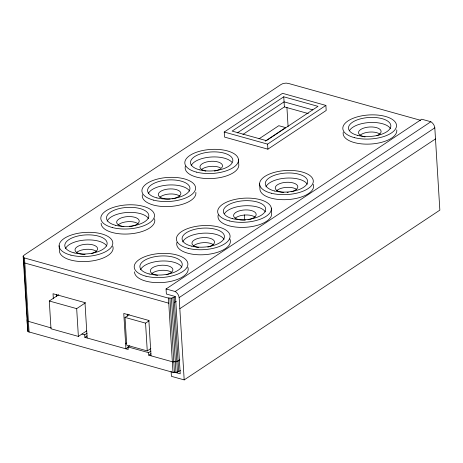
<?xml version="1.0" encoding="UTF-8"?>
<svg xmlns="http://www.w3.org/2000/svg" width="463" height="463" viewBox="0 0 463 463"><rect width="100%" height="100%" fill="white"/><g stroke="black" fill="none" stroke-linecap="round" stroke-linejoin="round"><path stroke-width="0.69" d="M175.095 296.858L171.455 298.189L167.201 297.802L24.51 257.978L23.619 257.457L23.15 256.132L24.51 254.847L281.029 84.509L283.206 83.462L286.203 83.103L288.924 83.572L420.676 120.334M224.231 132.03L282.528 93.318L325.883 105.414L326.189 110.466L267.892 149.179L224.538 137.083L224.231 132.03L267.585 144.126L325.883 105.414M283.761 96.802L232.125 131.093L266.352 140.642L317.988 106.351L283.761 96.802L284.38 106.907L242.953 134.415M237.241 132.95L284.074 101.854L312.82 109.876M258.991 138.854L278.801 125.699L285.648 127.609L265.235 141.163M86.668 330.9L78.374 336.41L50.994 328.771L49.298 300.996L58.772 294.705M49.298 300.996L76.679 308.636L85.562 302.733M81.968 334.066L84.706 334.83L87.09 333.25M84.706 334.83L84.862 337.359L87.113 335.86M173.706 372.009L180.229 373.826L175.5 296.569L166.373 294.022L166.067 288.97L421.729 119.205L430.856 121.752A6.366 4.503 56.4 0 1 434.815 127.817L439.85 210.133L184.187 379.897L171.408 376.332L171.102 371.28M150.845 348.535L147.257 350.913L126.723 345.184L125.027 317.41L129.212 314.632M166.067 288.97L175.193 291.516L430.856 121.752M184.187 379.897L179.152 297.587L434.815 127.817M174.476 302.501L176.281 301.303M125.027 317.41L145.561 323.139L149.15 320.755M125.623 343.766L126.735 343.025M179.829 308.694L435.492 138.923M84.862 337.359L128.205 349.455L128.048 346.932L129.837 345.745M128.714 346.966L125.93 348.813L123.771 313.463L148.872 320.465L151.031 355.815M128.048 346.932L148.594 352.656L150.979 351.076M148.594 352.656L148.75 355.179L150.973 353.703M148.75 355.179L172.346 361.771L176.808 361.539L179.864 359.884M23.15 256.132L27.716 331.062L28.185 331.699L172.994 372.374L177.462 372.154L180.524 370.493M176.808 361.539L178.058 361.082M175.344 361.823L172.352 361.765M284.38 106.907L308.341 113.585M24.817 263.025L168.764 303.184M51.254 327.983L27.508 321.09L23.619 257.457M286.91 107.283L288.09 126.573M267.585 144.126L267.892 149.179M271.295 208.107L271.607 213.154A26.877 12.032 -3.5 0 1 243.833 227.368A26.877 12.032 -3.5 0 1 218.264 214.873M259.621 183.823L259.934 188.869A26.877 12.032 -3.5 0 0 288.895 199.501A26.877 12.032 -3.5 0 0 313.26 184.367M244.342 214.867L244.649 219.896M238.439 159.313L238.752 164.365A26.877 12.032 -3.5 0 1 210.978 178.579A26.877 12.032 -3.5 0 1 185.408 166.078M174.169 297.454L178.712 371.691M172.913 297.912L177.462 372.154M171.455 298.189L175.998 372.437M169.921 298.27L174.458 372.512M168.457 298.131L172.994 372.374M145.561 323.139L147.257 350.913M127.284 314.134L127.418 316.298M87.142 337.996L84.984 302.646L53.037 293.733L53.343 298.78M76.679 308.636L78.374 336.41M59.131 245.708L59.438 250.755A26.877 12.032 -3.5 0 0 88.398 261.381A26.877 12.032 -3.5 0 0 112.769 246.252M56.561 294.399L56.694 296.557M24.51 257.978L29.076 332.22M28.185 331.699L27.537 321.096L27.039 319.765M27.109 320.477L27.716 331.062M175.193 291.516A6.366 4.503 56.4 0 1 179.152 297.587M65.462 248.706A21.217 9.503 -3.5 0 1 85.586 239.996A21.217 9.503 -3.5 0 1 106.785 246.084M349.617 130.369A21.217 9.503 -3.5 0 1 370.267 122.492A21.217 9.503 -3.5 0 1 390.483 128.627M396.75 129.9A26.877 12.032 -3.5 0 1 369.596 144.091A26.877 12.032 -3.5 0 1 343.257 132.175M265.959 186.821A21.217 9.503 -3.5 0 1 286.076 178.11A21.217 9.503 -3.5 0 1 307.282 184.199M191.161 165.719A21.217 9.503 -3.5 0 1 210.3 157.084A21.217 9.503 -3.5 0 1 231.899 162.281M224.474 213.628A21.217 9.503 -3.5 0 1 245.124 205.751A21.217 9.503 -3.5 0 1 265.34 211.886M107.156 221.181A21.217 9.503 -3.5 0 1 127.279 212.471A21.217 9.503 -3.5 0 1 148.478 218.559M154.463 218.727A26.877 12.032 -3.5 0 1 130.091 233.861A26.877 12.032 -3.5 0 1 101.131 223.23M148.258 193.725A21.217 9.503 -3.5 0 1 168.382 185.015A21.217 9.503 -3.5 0 1 189.581 191.103M195.849 192.371A26.877 12.032 -3.5 0 1 168.7 206.562A26.877 12.032 -3.5 0 1 142.361 194.651M140.555 269.773A21.217 9.503 -3.5 0 1 160.673 261.063A21.217 9.503 -3.5 0 1 181.872 267.151M187.856 267.319A26.877 12.032 -3.5 0 1 163.485 282.453A26.877 12.032 -3.5 0 1 134.53 271.822M182.74 241.917A21.217 9.503 -3.5 0 1 202.863 233.207A21.217 9.503 -3.5 0 1 224.063 239.296M229.816 238.925A26.877 12.032 -3.5 0 1 204.426 254.691A26.877 12.032 -3.5 0 1 176.988 242.276M198.494 247.502A11.315 5.07 -3.5 0 1 194.414 239.932A11.315 5.07 -3.5 0 1 212.193 239.134A11.315 5.07 -3.5 0 1 207.818 247.086M245.454 220.058A11.315 5.07 -3.5 0 1 234.457 213.57A11.315 5.07 -3.5 0 1 253.302 211.215A11.315 5.07 -3.5 0 1 248.07 219.728M201.399 169.666A11.315 5.07 -3.5 0 1 220.342 167.791M205.821 171.073A11.315 5.07 -3.5 0 1 202.568 163.526A11.315 5.07 -3.5 0 1 220.035 162.744A11.315 5.07 -3.5 0 1 216.47 170.598M215.81 170.772A11.315 5.07 -3.5 0 1 214.421 171.067M283.865 192.423A11.315 5.07 -3.5 0 1 276.857 185.212A11.315 5.07 -3.5 0 1 295.012 183.597A11.315 5.07 -3.5 0 1 291.1 191.78M288.27 192.29A11.315 5.07 -3.5 0 1 287.095 192.405M170.158 199.049A11.315 5.07 -3.5 0 1 159.26 192.458A11.315 5.07 -3.5 0 1 178.33 190.362A11.315 5.07 -3.5 0 1 172.057 198.841M276.695 190.675A11.315 5.07 -3.5 0 1 286.568 187.353A11.315 5.07 -3.5 0 1 296.737 189.483M159.758 197.319A11.315 5.07 -3.5 0 1 169.632 193.997A11.315 5.07 -3.5 0 1 179.8 196.127M235.048 218.328A11.315 5.07 -3.5 0 1 244.927 215.006A11.315 5.07 -3.5 0 1 255.096 217.13M123.876 226.592A11.315 5.07 -3.5 0 1 119.437 218.739A11.315 5.07 -3.5 0 1 137.847 218.727A11.315 5.07 -3.5 0 1 129.692 226.586M193.407 245.98A11.315 5.07 -3.5 0 1 203.286 242.658A11.315 5.07 -3.5 0 1 213.449 244.782M157.53 275.254A11.315 5.07 -3.5 0 1 152.477 267.77A11.315 5.07 -3.5 0 1 170.401 266.705A11.315 5.07 -3.5 0 1 166.176 274.738M85.099 254.418A11.315 5.07 -3.5 0 1 76.059 247.676A11.315 5.07 -3.5 0 1 94.105 245.257A11.315 5.07 -3.5 0 1 91.541 253.55M76.47 252.624A11.315 5.07 -3.5 0 1 86.349 249.302A11.315 5.07 -3.5 0 1 96.512 251.426M118.111 224.972A11.315 5.07 -3.5 0 1 127.991 221.65A11.315 5.07 -3.5 0 1 138.153 223.779M151.766 273.627A11.315 5.07 -3.5 0 1 161.639 270.311A11.315 5.07 -3.5 0 1 171.808 272.435M359.977 135.37A11.315 5.07 -3.5 0 1 369.856 132.048A11.315 5.07 -3.5 0 1 380.019 134.177M362.57 136.307A11.315 5.07 -3.5 0 1 361.638 128.957A11.315 5.07 -3.5 0 1 378.132 128.216A11.315 5.07 -3.5 0 1 376.905 135.665M365.064 136.898A11.315 5.07 -3.5 0 1 363.154 136.487M74.08 252.879A21.217 9.503 -3.5 0 0 107.098 244.076A21.217 9.503 -3.5 0 0 76.725 236.315A21.217 9.503 -3.5 0 0 74.08 252.879M70.908 255.136A26.877 12.032 -3.5 0 0 112.735 243.984A26.877 12.032 -3.5 0 0 74.259 234.151A26.877 12.032 -3.5 0 0 70.908 255.136M357.777 135.428A21.217 9.503 -3.5 0 0 390.795 126.625A21.217 9.503 -3.5 0 0 360.417 118.858A21.217 9.503 -3.5 0 0 357.777 135.428M354.606 137.685A26.877 12.032 -3.5 0 0 396.432 126.532A26.877 12.032 -3.5 0 0 357.951 116.699A26.877 12.032 -3.5 0 0 354.606 137.685M274.571 190.993A21.217 9.503 -3.5 0 0 307.594 182.191A21.217 9.503 -3.5 0 0 277.215 174.429A21.217 9.503 -3.5 0 0 274.571 190.993M271.405 193.25A26.877 12.032 -3.5 0 0 313.225 182.098A26.877 12.032 -3.5 0 0 274.75 172.265A26.877 12.032 -3.5 0 0 271.405 193.25M199.779 169.892A21.217 9.503 -3.5 0 0 232.796 161.089A21.217 9.503 -3.5 0 0 202.418 153.328A21.217 9.503 -3.5 0 0 199.779 169.892M196.607 172.149A26.877 12.032 -3.5 0 0 238.433 160.997A26.877 12.032 -3.5 0 0 199.958 151.164A26.877 12.032 -3.5 0 0 196.607 172.149M232.634 218.686A21.217 9.503 -3.5 0 0 265.652 209.878A21.217 9.503 -3.5 0 0 235.273 202.117A21.217 9.503 -3.5 0 0 232.634 218.686M229.463 220.938A26.877 12.032 -3.5 0 0 271.289 209.785A26.877 12.032 -3.5 0 0 232.808 199.952A26.877 12.032 -3.5 0 0 229.463 220.938M115.773 225.354A21.217 9.503 -3.5 0 0 148.791 216.551A21.217 9.503 -3.5 0 0 118.412 208.79A21.217 9.503 -3.5 0 0 115.773 225.354M112.602 227.611A26.877 12.032 -3.5 0 0 154.428 216.458A26.877 12.032 -3.5 0 0 115.953 206.625A26.877 12.032 -3.5 0 0 112.602 227.611M156.876 197.898A21.217 9.503 -3.5 0 0 189.899 189.095A21.217 9.503 -3.5 0 0 159.521 181.334A21.217 9.503 -3.5 0 0 156.876 197.898M153.704 200.155A26.877 12.032 -3.5 0 0 195.531 189.002A26.877 12.032 -3.5 0 0 157.055 179.169A26.877 12.032 -3.5 0 0 153.704 200.155M149.167 273.946A21.217 9.503 -3.5 0 0 182.191 265.143A21.217 9.503 -3.5 0 0 151.812 257.382A21.217 9.503 -3.5 0 0 149.167 273.946M145.995 276.203A26.877 12.032 -3.5 0 0 187.822 265.05A26.877 12.032 -3.5 0 0 149.346 255.217A26.877 12.032 -3.5 0 0 145.995 276.203M191.358 246.09A21.217 9.503 -3.5 0 0 224.376 237.287A21.217 9.503 -3.5 0 0 194.003 229.526A21.217 9.503 -3.5 0 0 191.358 246.09M188.186 248.347A26.877 12.032 -3.5 0 0 230.013 237.195A26.877 12.032 -3.5 0 0 191.537 227.362A26.877 12.032 -3.5 0 0 188.186 248.347"/></g></svg>
